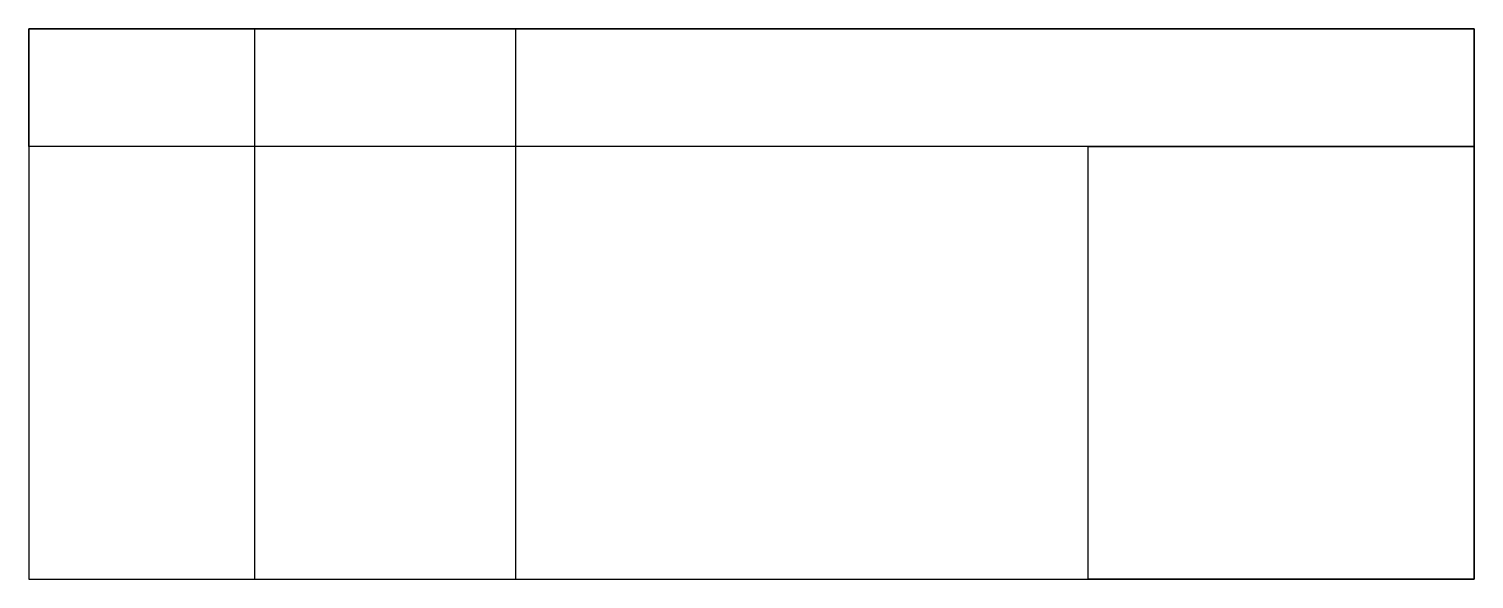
# Model space of a CAD drawing. Header units: inches. Extents: x -1.58 to 3.67, y -1.03 to 0.97.
import ezdxf

# ---------------------------------------------------------------- set-up
doc = ezdxf.new("R2010")
doc.units = ezdxf.units.IN
doc.layers.get('0').update_dxf_attribs({"linetype": 'CONTINUOUS'})

msp = doc.modelspace()

# ---------------------------------------------------------------- linework, layer by layer
for p, q in [((3.6674, 0.9694), (-1.5826, 0.9694)), ((-1.5826, 0.9694), (-1.5826, -1.0306)), ((3.6674, 0.9694), (-1.5826, 0.9694)), ((-1.5826, 0.9694), (-1.5826, -1.0306)), ((-1.5826, 0.5417), (-1.5826, 0.9694)), ((-1.5826, 0.9694), (3.6674, 0.9694)), ((3.6674, -1.0306), (3.6674, 0.9694)), ((3.6674, -1.0306), (3.6674, 0.9694)), ((3.6674, 0.9694), (3.6674, 0.5417)), ((3.6674, 0.5417), (-1.5826, 0.5417)), ((2.2658, -1.0306), (2.2658, 0.5417)), ((2.2658, 0.5417), (3.6674, 0.5417)), ((3.6674, 0.5417), (3.6674, -1.0306)), ((-1.5826, -1.0306), (3.6674, -1.0306)), ((-1.5826, -1.0306), (3.6674, -1.0306)), ((3.6674, -1.0306), (2.2658, -1.0306))]:
    msp.add_line(p, q)
msp.add_lwpolyline([(-0.7636, -1.0306), (0.1863, -1.0306), (0.1863, 0.9694), (-0.7636, 0.9694)], close=True)

doc.saveas('drawing.dxf')
